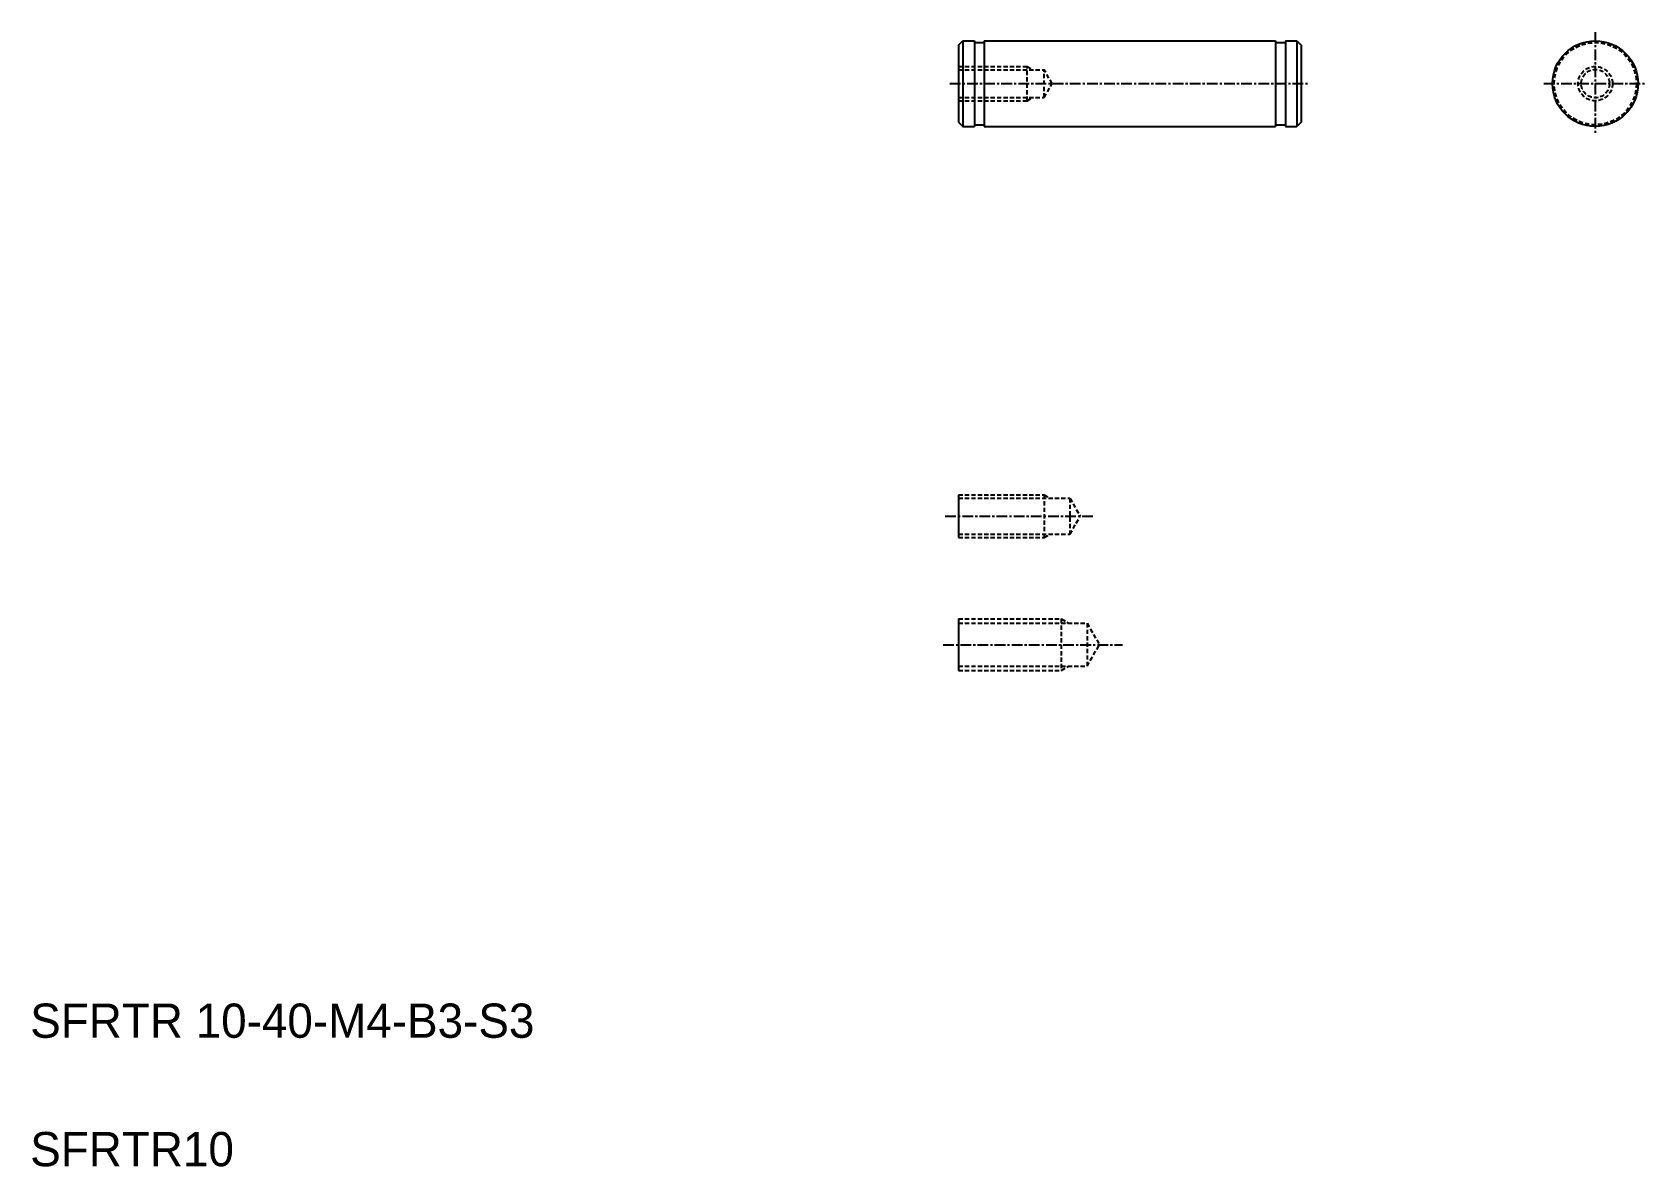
# Model space of a CAD drawing. Extents: x 10 to 199, y 10 to 142.
import ezdxf

# ---------------------------------------------------------------- set-up
doc = ezdxf.new("R2010")
doc.units = 0
doc.linetypes.add('CENTER', pattern=[2, 1.25, -0.25, 0.25, -0.25])
doc.linetypes.add('DASHED', pattern=[0.75, 0.5, -0.25])
doc.layers.get('0').update_dxf_attribs({"linetype": 'CONTINUOUS'})
doc.layers.add('CENTER', color=1, linetype='CENTER')
doc.styles.get("Standard").update_dxf_attribs({"font": 'txt', "height": 3.2})

msp = doc.modelspace()

# ---------------------------------------------------------------- linework, layer by layer
at = {"color": 7, "linetype": 'CONTINUOUS'}
for p, q in [((118.35, 140.93), (118.85, 141.43)), ((118.85, 141.43), (120.2, 141.43)), ((118.85, 141.43), (118.85, 131.43)), ((120.2, 141.43), (120.2, 131.43)), ((121.35, 141.43), (121.35, 131.43)), ((121.35, 141.43), (155.35, 141.43)), ((155.35, 141.43), (155.35, 131.43)), ((156.5, 141.43), (156.5, 131.43)), ((156.5, 141.43), (157.85, 141.43)), ((157.85, 141.43), (157.85, 131.43)), ((157.85, 141.43), (158.35, 140.93)), ((118.35, 140.93), (118.35, 131.93)), ((120.2, 141.23), (121.35, 141.23)), ((155.35, 141.23), (156.5, 141.23)), ((158.35, 140.93), (158.35, 131.93)), ((118.35, 131.93), (118.85, 131.43)), ((158.35, 131.93), (157.85, 131.43)), ((118.85, 131.43), (120.2, 131.43)), ((120.2, 131.63), (121.35, 131.63)), ((121.35, 131.43), (155.35, 131.43)), ((128.6, 131.43), (128.6, 131.43)), ((138.35, 131.43), (138.35, 131.43)), ((155.35, 131.63), (156.5, 131.63)), ((156.5, 131.43), (157.85, 131.43)), ((118.35, 88.41), (118.35, 83.41)), ((118.35, 73.91), (118.35, 67.91))]:
    msp.add_line(p, q, dxfattribs=at)
at = {"color": 3, "linetype": 'DASHED'}
for p, q in [((118.35, 138.43), (126.35, 138.43)), ((118.35, 138.05), (128.35, 138.05)), ((126.35, 134.43), (126.35, 138.43)), ((126.35, 138.43), (126.96, 138.08)), ((129.29, 136.43), (128.35, 138.05)), ((128.35, 134.81), (128.35, 138.05)), ((128.35, 134.81), (129.29, 136.43)), ((118.35, 134.81), (128.35, 134.81)), ((118.35, 134.43), (126.35, 134.43)), ((126.35, 134.43), (126.96, 134.78)), ((118.35, 88.41), (128.35, 88.41)), ((118.35, 88.01), (131.35, 88.01)), ((128.35, 88.41), (128.35, 83.41)), ((128.35, 88.41), (128.96, 88.06)), ((131.35, 88.01), (131.35, 83.81)), ((131.35, 88.01), (132.57, 85.91)), ((131.35, 83.81), (132.57, 85.91)), ((118.35, 83.81), (131.35, 83.81)), ((118.35, 83.41), (128.35, 83.41)), ((128.35, 83.41), (128.96, 83.76)), ((118.35, 73.91), (130.35, 73.91)), ((130.35, 73.91), (130.35, 67.91)), ((130.35, 73.91), (131.22, 73.41)), ((118.35, 73.41), (133.35, 73.41)), ((133.35, 73.41), (134.8, 70.91)), ((133.35, 73.41), (133.35, 68.41)), ((133.35, 68.41), (134.8, 70.91)), ((118.35, 68.41), (133.35, 68.41)), ((118.35, 67.91), (130.35, 67.91)), ((130.35, 67.91), (131.22, 68.41))]:
    msp.add_line(p, q, dxfattribs=at)
at = {"color": 7, "linetype": 'CONTINUOUS'}
msp.add_circle((192.68, 136.43), 5, dxfattribs=at)
at = {"color": 3, "linetype": 'DASHED'}
for radius in [4.8, 2, 1.65]:
    msp.add_circle((192.68, 136.43), radius, dxfattribs=at)
at = {"layer": 'CENTER', "color": 1, "linetype": 'CENTER'}
for p, q in [((192.68, 142.43), (192.68, 130.43)), ((117.35, 136.43), (159.35, 136.43)), ((186.68, 136.43), (198.68, 136.43)), ((116.8, 85.91), (134.05, 85.91)), ((116.57, 70.91), (137.5, 70.91))]:
    msp.add_line(p, q, dxfattribs=at)

# ---------------------------------------------------------------- texts
at = {"color": 7, "linetype": 'CONTINUOUS'}
for s, p in [('SFRTR 10-40-M4-B3-S3', (10, 25)), ('SFRTR10', (10, 10))]:
    msp.add_text(s, height=4, dxfattribs=at).set_placement(p)

doc.saveas('drawing.dxf')
